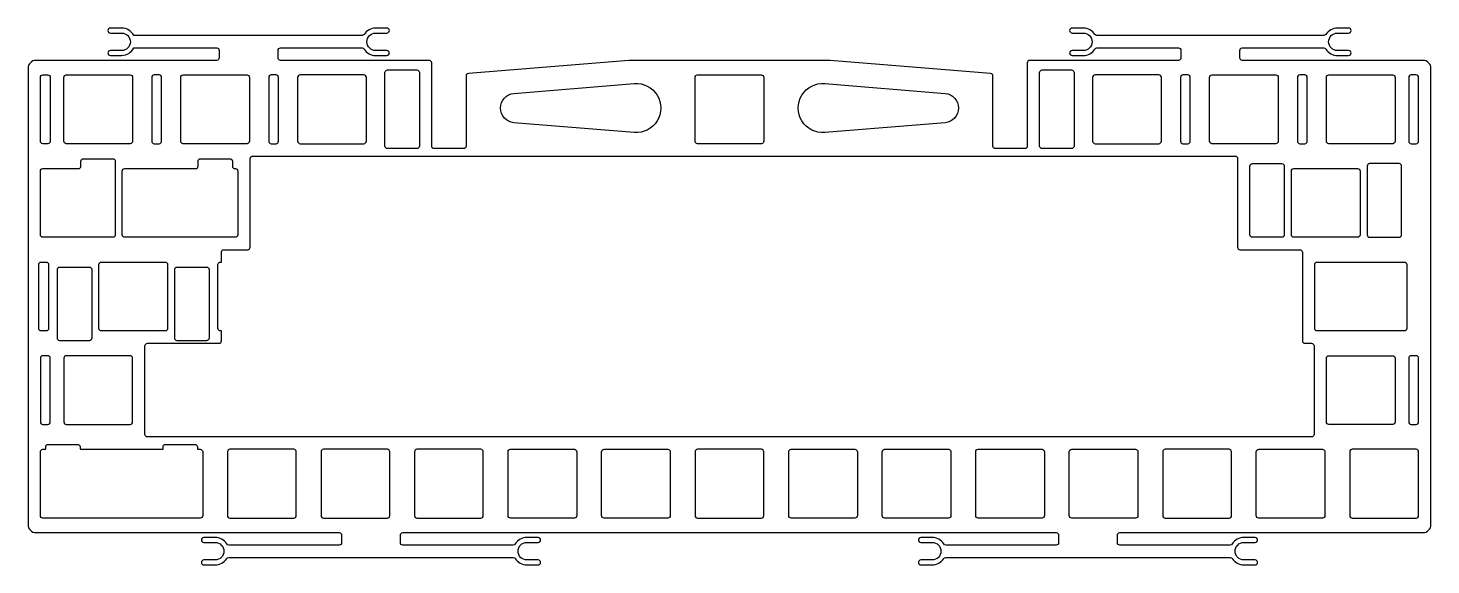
# Model space of a CAD drawing. Header units: millimetres. Extents: x -286 to 0, y -102 to 7.
import ezdxf

# ---------------------------------------------------------------- set-up
doc = ezdxf.new("R2010")
doc.units = ezdxf.units.MM
doc.layers.get('0').update_dxf_attribs({"linetype": 'CONTINUOUS'})

msp = doc.modelspace()

# ---------------------------------------------------------------- linework, layer by layer
for points in [[(-196.07, -2.23, 0.390618), (-196.53, -2.72), (-196.53, -17.02, -0.414214), (-197.03, -17.53), (-203.03, -17.53, -0.414214), (-203.53, -17.02), (-203.53, -0.06, 0.414214), (-204.03, 0.44), (-234.32, 0.44, -0.414214), (-234.82, 0.94), (-234.82, 2.48, -0.414214), (-234.32, 2.98), (-217.73, 2.98, -0.257862), (-217.3, 2.74, 0.257862), (-214.94, 1.44), (-212.66, 1.44, 1), (-212.66, 2.44), (-214.94, 2.44, -1), (-214.94, 6.01), (-212.66, 6.01, 1), (-212.66, 7.01), (-214.94, 7.01, 0.257862), (-217.3, 5.71, -0.257862), (-217.73, 5.48), (-264.21, 5.48, 0.283711), (-266.7, 7.01), (-268.99, 7.01, 1), (-268.99, 6.01), (-266.7, 6.01, -1), (-266.7, 2.44), (-268.99, 2.44, 1), (-268.99, 1.44), (-266.7, 1.44, 0.283711), (-264.21, 2.98), (-247.32, 2.98, -0.414214), (-246.82, 2.48), (-246.82, 0.94, -0.414214), (-247.32, 0.44), (-284.15, 0.44, 0.414214), (-285.75, -1.16), (-285.75, -94.09, 0.414214), (-284.15, -95.69), (-222.4, -95.69, -0.414214), (-221.9, -96.19), (-221.9, -97.72, -0.414214), (-222.4, -98.22), (-244.87, -98.22, -0.257862), (-245.29, -97.99, 0.257862), (-247.65, -96.69), (-249.94, -96.69, 1), (-249.94, -97.69), (-247.65, -97.69, -1), (-247.65, -101.26), (-249.94, -101.26, 1), (-249.94, -102.26), (-247.65, -102.26, 0.257862), (-245.29, -100.96, -0.257862), (-244.87, -100.72), (-186.93, -100.72, -0.257862), (-186.51, -100.96, 0.257862), (-184.15, -102.26), (-181.86, -102.26, 1), (-181.86, -101.26), (-184.15, -101.26, -1), (-184.15, -97.69), (-181.86, -97.69, 1), (-181.86, -96.69), (-184.15, -96.69, 0.257862), (-186.51, -97.99, -0.257862), (-186.93, -98.22), (-209.4, -98.22, -0.414214), (-209.9, -97.72), (-209.9, -96.19, -0.414214), (-209.4, -95.69), (-76.35, -95.69, -0.414214), (-75.85, -96.19), (-75.85, -97.72, -0.414214), (-76.35, -98.22), (-98.82, -98.22, -0.257862), (-99.24, -97.99, 0.257862), (-101.6, -96.69), (-103.89, -96.69, 1), (-103.89, -97.69), (-101.6, -97.69, -1), (-101.6, -101.26), (-103.89, -101.26, 1), (-103.89, -102.26), (-101.6, -102.26, 0.257862), (-99.24, -100.96, -0.257862), (-98.82, -100.72), (-40.88, -100.72, -0.257862), (-40.46, -100.96, 0.257862), (-38.1, -102.26), (-35.81, -102.26, 1), (-35.81, -101.26), (-38.1, -101.26, -1), (-38.1, -97.69), (-35.81, -97.69, 1), (-35.81, -96.69), (-38.1, -96.69, 0.257862), (-40.46, -97.99, -0.257862), (-40.88, -98.22), (-63.35, -98.22, -0.414214), (-63.85, -97.72), (-63.85, -96.19, -0.414214), (-63.35, -95.69), (-1.6, -95.69, 0.414214), (0, -94.09), (0, -1.16, 0.414214), (-1.6, 0.44), (-38.43, 0.44, -0.414214), (-38.93, 0.94), (-38.93, 2.48, -0.414214), (-38.43, 2.98), (-21.83, 2.98, -0.257862), (-21.41, 2.74, 0.257862), (-19.05, 1.44), (-16.76, 1.44, 1), (-16.76, 2.44), (-19.05, 2.44, -1), (-19.05, 6.01), (-16.76, 6.01, 1), (-16.76, 7.01), (-19.05, 7.01, 0.257862), (-21.41, 5.71, -0.257862), (-21.83, 5.48), (-68.02, 5.48, -0.257862), (-68.45, 5.71, 0.257862), (-70.81, 7.01), (-73.09, 7.01, 1), (-73.09, 6.01), (-70.81, 6.01, -1), (-70.81, 2.44), (-73.09, 2.44, 1), (-73.09, 1.44), (-70.81, 1.44, 0.257862), (-68.45, 2.74, -0.257862), (-68.02, 2.98), (-51.43, 2.98, -0.414214), (-50.93, 2.48), (-50.93, 0.94, -0.414214), (-51.43, 0.44), (-81.72, 0.44, 0.414214), (-82.23, -0.06), (-82.23, -17.02, -0.414214), (-82.72, -17.53), (-88.73, -17.53, -0.414214), (-89.23, -17.02), (-89.23, -2.72, 0.390618), (-89.68, -2.23), (-122.38, 0.44, 0.020309), (-122.42, 0.44), (-163.33, 0.44, 0.020309), (-163.37, 0.44)], [(-281.23, -3.02), (-281.23, -16.02, -0.414214), (-281.73, -16.53), (-282.73, -16.53, -0.414214), (-283.23, -16.02), (-283.23, -3.02, -0.414214), (-282.73, -2.52), (-281.73, -2.52, -0.414214)], [(-277.96, -2.52), (-264.96, -2.52, -0.414214), (-264.46, -3.02), (-264.46, -16.02, -0.414214), (-264.96, -16.53), (-277.96, -16.53, -0.414214), (-278.46, -16.02), (-278.46, -3.02, -0.414214)], [(-260.06, -2.52, 0.414214), (-260.56, -3.02), (-260.56, -16.02, 0.414214), (-260.06, -16.53), (-259.06, -16.53, 0.414214), (-258.56, -16.02), (-258.56, -3.02, 0.414214), (-259.06, -2.52)], [(-254.15, -2.52), (-241.15, -2.52, -0.414214), (-240.65, -3.02), (-240.65, -16.02, -0.414214), (-241.15, -16.53), (-254.15, -16.53, -0.414214), (-254.65, -16.02), (-254.65, -3.02, -0.414214)], [(-236.74, -16.02, 0.414214), (-236.24, -16.53), (-235.24, -16.53, 0.414214), (-234.74, -16.02), (-234.74, -3.02, 0.414214), (-235.24, -2.52), (-236.24, -2.52, 0.414214), (-236.74, -3.02)], [(-217.34, -16.53, 0.414214), (-216.84, -16.02), (-216.84, -3.02, 0.414214), (-217.34, -2.52), (-230.34, -2.52, 0.414214), (-230.84, -3.02), (-230.84, -16.02, 0.414214), (-230.34, -16.53)], [(-206.05, -2.02), (-206.05, -17.02, -0.414214), (-206.55, -17.53), (-212.55, -17.53, -0.414214), (-213.05, -17.02), (-213.05, -2.02, -0.414214), (-212.55, -1.52), (-206.55, -1.52, -0.414214)], [(-135.88, -3.02), (-135.88, -16.02, -0.414214), (-136.38, -16.53), (-149.38, -16.53, -0.414214), (-149.88, -16.02), (-149.88, -3.02, -0.414214), (-149.38, -2.52), (-136.38, -2.52, -0.414214)], [(-79.2, -1.52), (-73.2, -1.52, -0.414214), (-72.7, -2.02), (-72.7, -17.02, -0.414214), (-73.2, -17.53), (-79.2, -17.53, -0.414214), (-79.7, -17.02), (-79.7, -2.02, -0.414214)], [(-68.41, -2.52, 0.414214), (-68.91, -3.02), (-68.91, -16.02, 0.414214), (-68.41, -16.53), (-55.41, -16.53, 0.414214), (-54.91, -16.02), (-54.91, -3.02, 0.414214), (-55.41, -2.52)], [(-49.51, -16.53, 0.414214), (-49.01, -16.02), (-49.01, -3.02, 0.414214), (-49.51, -2.52), (-50.51, -2.52, 0.414214), (-51.01, -3.02), (-51.01, -16.02, 0.414214), (-50.51, -16.53)], [(-31.1, -3.02), (-31.1, -16.02, -0.414214), (-31.6, -16.53), (-44.6, -16.53, -0.414214), (-45.1, -16.02), (-45.1, -3.02, -0.414214), (-44.6, -2.52), (-31.6, -2.52, -0.414214)], [(-25.69, -16.53, 0.414214), (-25.19, -16.02), (-25.19, -3.02, 0.414214), (-25.69, -2.52), (-26.69, -2.52, 0.414214), (-27.19, -3.02), (-27.19, -16.02, 0.414214), (-26.69, -16.53)], [(-20.79, -2.52), (-7.79, -2.52, -0.414214), (-7.29, -3.02), (-7.29, -16.02, -0.414214), (-7.79, -16.53), (-20.79, -16.53, -0.414214), (-21.29, -16.02), (-21.29, -3.02, -0.414214)], [(-4.52, -16.02, 0.414214), (-4.02, -16.53), (-3.02, -16.53, 0.414214), (-2.52, -16.02), (-2.52, -3.02, 0.414214), (-3.02, -2.52), (-4.02, -2.52, 0.414214), (-4.52, -3.02)], [(-162.28, -14.26), (-186.77, -12.27, -0.921904), (-186.77, -6.28), (-162.28, -4.29, -1.084712)], [(-123.47, -4.29), (-98.98, -6.28, -0.921904), (-98.98, -12.27), (-123.47, -14.26, -1.084712)], [(-268.49, -35.58), (-282.73, -35.58, -0.414214), (-283.23, -35.08), (-283.23, -22.08, -0.414214), (-282.73, -21.58), (-275.49, -21.58, 0.414214), (-274.99, -21.08), (-274.99, -20.08, -0.414214), (-274.49, -19.58), (-268.49, -19.58, -0.414214), (-267.99, -20.08), (-267.99, -35.08, -0.414214)], [(-251.12, -21.08), (-251.12, -20.08, -0.414214), (-250.62, -19.58), (-244.62, -19.58, -0.414214), (-244.12, -20.08), (-244.12, -21.08, 0.414214), (-243.62, -21.58), (-243.53, -21.58, -0.414214), (-243.03, -22.08), (-243.03, -35.08, -0.414214), (-243.53, -35.58), (-266.06, -35.58, -0.414214), (-266.56, -35.08), (-266.56, -22.08, -0.414214), (-266.06, -21.58), (-251.62, -21.58, 0.414214)], [(-246.36, -56.65), (-246.36, -54.62), (-246.57, -54.62, -0.414214), (-247.07, -54.13), (-247.07, -41.12, -0.414214), (-246.57, -40.62), (-246.36, -40.62), (-246.36, -38.6, -0.414214), (-245.86, -38.1), (-241.01, -38.1, 0.414214), (-240.51, -37.6), (-240.51, -19.55, -0.414214), (-240.01, -19.05), (-39.89, -19.05, -0.414214), (-39.39, -19.55), (-39.39, -37.6, 0.414214), (-38.89, -38.1), (-26.69, -38.1, -0.414214), (-26.19, -38.6), (-26.19, -56.65, 0.414214), (-25.69, -57.15), (-24.31, -57.15, -0.414214), (-23.81, -57.65), (-23.81, -75.7, -0.414214), (-24.31, -76.2), (-261.44, -76.2, -0.414214), (-261.94, -75.7), (-261.94, -57.65, -0.414214), (-261.44, -57.15), (-246.86, -57.15, 0.414214)], [(-29.87, -21.08), (-29.87, -35.08, -0.414214), (-30.37, -35.58), (-36.37, -35.58, -0.414214), (-36.87, -35.08), (-36.87, -21.08, -0.414214), (-36.37, -20.58), (-30.37, -20.58, -0.414214)], [(-14.43, -22.08), (-14.43, -35.08, -0.414214), (-14.93, -35.58), (-27.93, -35.58, -0.414214), (-28.43, -35.08), (-28.43, -22.08, -0.414214), (-27.93, -21.58), (-14.93, -21.58, -0.414214)], [(-12.99, -35.08, 0.414214), (-12.49, -35.58), (-6.49, -35.58, 0.414214), (-5.99, -35.08), (-5.99, -21.08, 0.414214), (-6.49, -20.58), (-12.49, -20.58, 0.414214), (-12.99, -21.08)], [(-282.07, -54.62), (-283.07, -54.62, -0.414214), (-283.57, -54.13), (-283.57, -41.12, -0.414214), (-283.07, -40.62), (-282.07, -40.62, -0.414214), (-281.57, -41.12), (-281.57, -54.13, -0.414214)], [(-272.76, -42.12), (-272.76, -56.12, -0.414214), (-273.26, -56.62), (-279.26, -56.62, -0.414214), (-279.76, -56.12), (-279.76, -42.12, -0.414214), (-279.26, -41.63), (-273.26, -41.63, -0.414214)], [(-271.32, -54.13), (-271.32, -41.12, -0.414214), (-270.82, -40.62), (-257.82, -40.62, -0.414214), (-257.32, -41.12), (-257.32, -54.13, -0.414214), (-257.82, -54.62), (-270.82, -54.62, -0.414214)], [(-248.88, -42.12), (-248.88, -56.12, -0.414214), (-249.38, -56.62), (-255.38, -56.62, -0.414214), (-255.88, -56.12), (-255.88, -42.12, -0.414214), (-255.38, -41.63), (-249.38, -41.63, -0.414214)], [(-23.17, -40.62), (-5.41, -40.62, -0.414214), (-4.91, -41.12), (-4.91, -54.13, -0.414214), (-5.41, -54.62), (-23.17, -54.62, -0.414214), (-23.67, -54.13), (-23.67, -41.12, -0.414214)], [(-282.73, -59.68, 0.414214), (-283.23, -60.17), (-283.23, -73.17, 0.414214), (-282.73, -73.67), (-281.73, -73.67, 0.414214), (-281.23, -73.17), (-281.23, -60.17, 0.414214), (-281.73, -59.68)], [(-278.46, -73.17, 0.414214), (-277.96, -73.67), (-264.96, -73.67, 0.414214), (-264.46, -73.17), (-264.46, -60.17, 0.414214), (-264.96, -59.68), (-277.96, -59.68, 0.414214), (-278.46, -60.17)], [(-7.79, -73.67), (-20.79, -73.67, -0.414214), (-21.29, -73.17), (-21.29, -60.17, -0.414214), (-20.79, -59.68), (-7.79, -59.68, -0.414214), (-7.29, -60.17), (-7.29, -73.17, -0.414214)], [(-3.02, -73.67, 0.414214), (-2.52, -73.17), (-2.52, -60.17, 0.414214), (-3.02, -59.68), (-4.02, -59.68, 0.414214), (-4.52, -60.17), (-4.52, -73.17, 0.414214), (-4.02, -73.67)], [(-251.26, -78.73), (-250.68, -78.73, -0.414214), (-250.18, -79.22), (-250.18, -92.22, -0.414214), (-250.68, -92.73), (-282.73, -92.73, -0.414214), (-283.23, -92.22), (-283.23, -79.22, -0.414214), (-282.73, -78.73), (-282.14, -78.73), (-282.14, -78.22, -0.414214), (-281.64, -77.73), (-275.64, -77.73, -0.414214), (-275.14, -78.22), (-275.14, -78.73), (-258.26, -78.73), (-258.26, -78.22, -0.414214), (-257.76, -77.73), (-251.76, -77.73, -0.414214), (-251.26, -78.22)], [(-245.13, -92.22, 0.414214), (-244.63, -92.73), (-231.62, -92.73, 0.414214), (-231.12, -92.22), (-231.12, -79.22, 0.414214), (-231.62, -78.73), (-244.63, -78.73, 0.414214), (-245.13, -79.22)], [(-212.07, -79.22, 0.414214), (-212.57, -78.73), (-225.58, -78.73, 0.414214), (-226.08, -79.22), (-226.08, -92.22, 0.414214), (-225.58, -92.73), (-212.57, -92.73, 0.414214), (-212.07, -92.22)], [(-193.53, -92.73, 0.414214), (-193.03, -92.22), (-193.03, -79.22, 0.414214), (-193.53, -78.73), (-206.53, -78.73, 0.414214), (-207.03, -79.22), (-207.03, -92.22, 0.414214), (-206.53, -92.73)], [(-174.48, -92.73), (-187.47, -92.73, -0.414214), (-187.98, -92.22), (-187.98, -79.22, -0.414214), (-187.47, -78.73), (-174.48, -78.73, -0.414214), (-173.98, -79.22), (-173.98, -92.22, -0.414214)], [(-155.43, -92.73), (-168.43, -92.73, -0.414214), (-168.93, -92.22), (-168.93, -79.22, -0.414214), (-168.43, -78.73), (-155.43, -78.73, -0.414214), (-154.93, -79.22), (-154.93, -92.22, -0.414214)], [(-149.88, -92.22, 0.414214), (-149.38, -92.73), (-136.38, -92.73, 0.414214), (-135.88, -92.22), (-135.88, -79.22, 0.414214), (-136.38, -78.73), (-149.38, -78.73, 0.414214), (-149.88, -79.22)], [(-130.32, -78.73), (-117.33, -78.73, -0.414214), (-116.83, -79.22), (-116.83, -92.22, -0.414214), (-117.33, -92.73), (-130.32, -92.73, -0.414214), (-130.82, -92.22), (-130.82, -79.22, -0.414214)], [(-97.78, -79.22), (-97.78, -92.22, -0.414214), (-98.28, -92.73), (-111.28, -92.73, -0.414214), (-111.78, -92.22), (-111.78, -79.22, -0.414214), (-111.28, -78.73), (-98.28, -78.73, -0.414214)], [(-78.73, -79.22), (-78.73, -92.22, -0.414214), (-79.22, -92.73), (-92.22, -92.73, -0.414214), (-92.73, -92.22), (-92.73, -79.22, -0.414214), (-92.22, -78.73), (-79.22, -78.73, -0.414214)], [(-73.17, -78.73), (-60.17, -78.73, -0.414214), (-59.68, -79.22), (-59.68, -92.22, -0.414214), (-60.17, -92.73), (-73.17, -92.73, -0.414214), (-73.67, -92.22), (-73.67, -79.22, -0.414214)], [(-54.13, -78.73, 0.414214), (-54.62, -79.22), (-54.62, -92.22, 0.414214), (-54.13, -92.73), (-41.12, -92.73, 0.414214), (-40.62, -92.22), (-40.62, -79.22, 0.414214), (-41.12, -78.73)], [(-21.58, -79.22), (-21.58, -92.22, -0.414214), (-22.08, -92.73), (-35.08, -92.73, -0.414214), (-35.58, -92.22), (-35.58, -79.22, -0.414214), (-35.08, -78.73), (-22.08, -78.73, -0.414214)], [(-16.02, -78.73, 0.414214), (-16.53, -79.22), (-16.53, -92.22, 0.414214), (-16.02, -92.73), (-3.02, -92.73, 0.414214), (-2.52, -92.22), (-2.52, -79.22, 0.414214), (-3.02, -78.73)]]:
    msp.add_lwpolyline(points, format="xyb", close=True)

doc.saveas('drawing.dxf')
